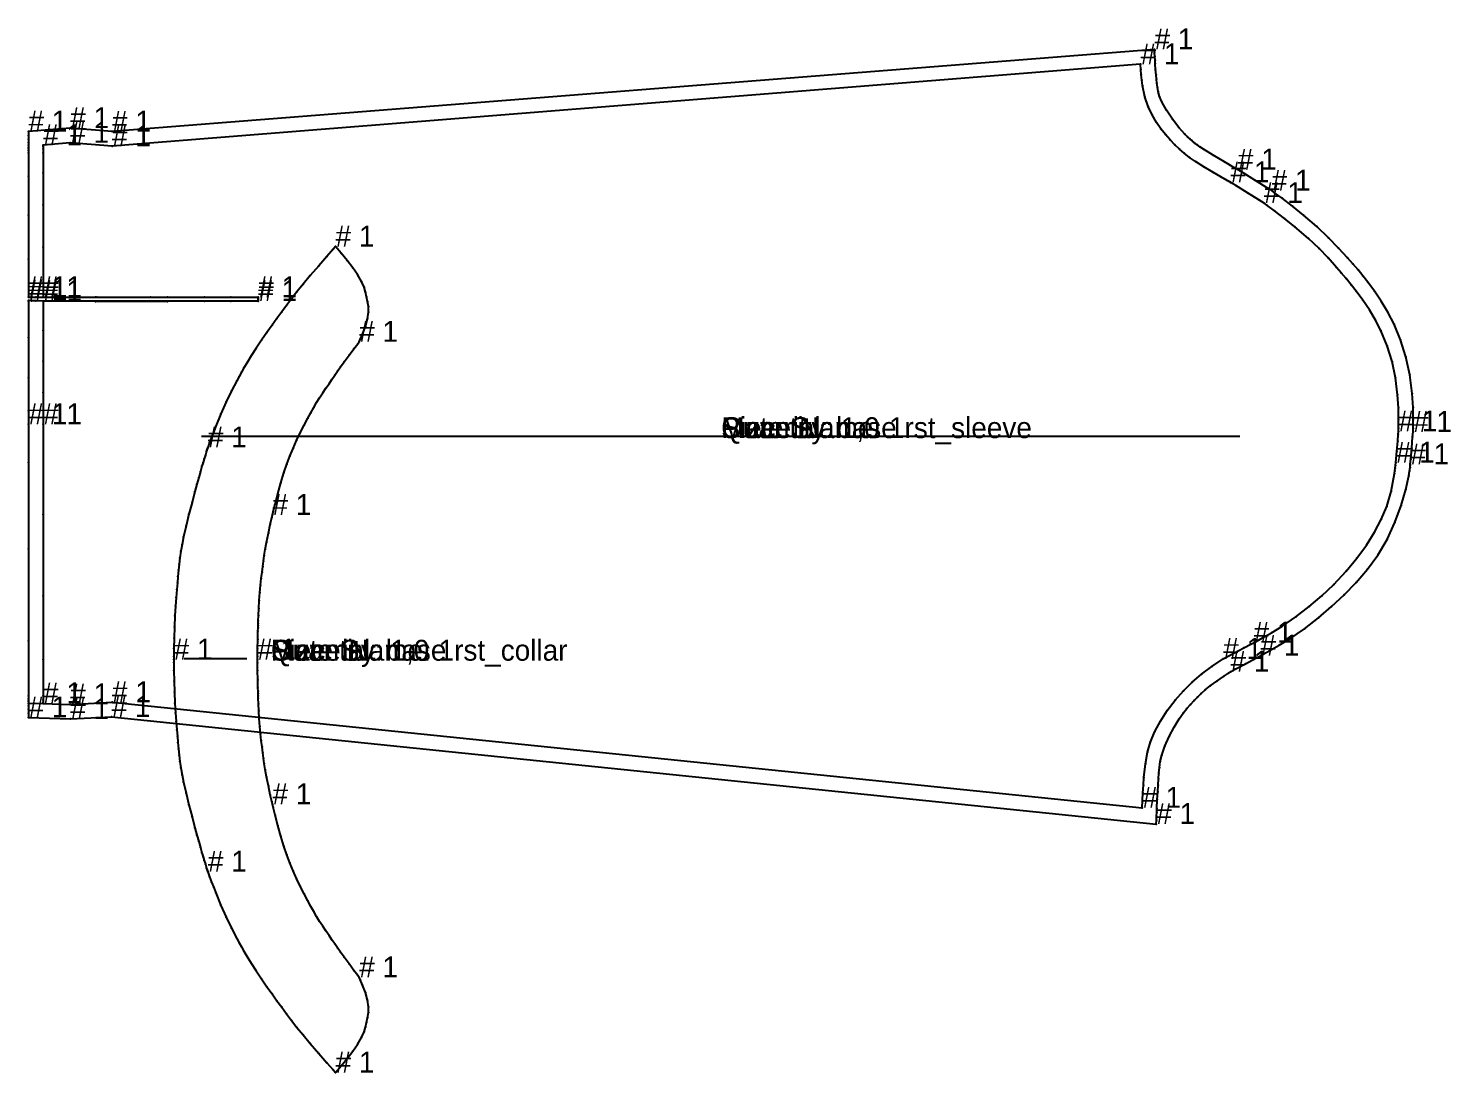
# Model space of a CAD drawing. Extents: x 50 to 3575, y 47 to 2355.
# Drawn here: x 2895 to 3575, y 1079 to 1579 of the extents above; entities that cross this region are included whole.
import ezdxf

# ---------------------------------------------------------------- set-up
doc = ezdxf.new("R2010")
doc.units = 0

# ---------------------------------------------------------------- blocks, each defined once
blk = doc.blocks.new('1rst_collar')
at = {"layer": '1'}
blk.add_lwpolyline([(3004.04, 1277.04), (3004.071, 1278.559), (3004.146, 1282.216), (3004.24, 1286.662), (3004.328, 1290.548), (3004.369, 1292.156), (3004.405, 1293.337), (3004.443, 1294.363), (3004.49, 1295.51), (3004.602, 1298.148), (3004.762, 1301.526), (3004.977, 1305.303), (3005.251, 1309.134), (3005.572, 1312.594), (3005.929, 1315.81), (3006.298, 1318.803), (3006.656, 1321.594), (3006.983, 1324.148), (3007.344, 1326.766), (3007.805, 1329.678), (3008.435, 1333.116), (3009.323, 1337.458), (3010.248, 1341.731), (3010.975, 1344.988), (3011.27, 1346.283), (3011.631, 1347.749), (3012.565, 1351.466), (3013.849, 1356.418), (3015.261, 1361.585), (3016.696, 1366.384), (3018.102, 1370.56), (3019.556, 1374.381), (3021.136, 1378.114), (3022.812, 1381.792), (3024.598, 1385.508), (3026.419, 1389.136), (3028.2, 1392.55), (3029.621, 1395.179), (3031.005, 1397.638), (3032.398, 1399.997), (3033.844, 1402.324), (3035.323, 1404.598), (3036.839, 1406.857), (3038.336, 1409.053), (3039.758, 1411.136), (3041.058, 1413.058), (3042.371, 1414.987), (3043.833, 1417.089), (3045.583, 1419.527), (3047.921, 1422.694), (3050.254, 1425.802), (3052.046, 1428.167), (3052.762, 1429.107), (3053.25, 1430.15), (3054.4, 1432.805), (3055.74, 1436.36), (3056.797, 1440.107), (3057.205, 1443.219), (3057.15, 1445.968), (3056.805, 1448.431), (3056.346, 1450.685), (3055.858, 1452.915), (3055.156, 1455.251), (3053.959, 1457.944), (3051.986, 1461.241), (3049.679, 1464.482), (3046.964, 1467.997), (3044.135, 1471.491), (3041.489, 1474.67), (3040.31, 1473.347), (3037.333, 1469.989), (3033.404, 1465.511), (3029.367, 1460.83), (3025.9, 1456.685), (3022.973, 1453.049), (3020.395, 1449.724), (3017.973, 1446.509), (3015.71, 1443.456), (3013.409, 1440.299), (3011.059, 1437.013), (3008.654, 1433.572), (3006.082, 1429.799), (3003.547, 1425.989), (3001.159, 1422.306), (2999.026, 1418.914), (2997.653, 1416.648), (2996.426, 1414.545), (2995.289, 1412.516), (2994.188, 1410.472), (2991.702, 1405.616), (2989.169, 1400.323), (2986.642, 1394.669), (2984.175, 1388.727), (2983.145, 1386.1), (2982.156, 1383.491), (2981.228, 1380.957), (2980.38, 1378.557), (2980.226, 1378.11), (2980.075, 1377.671), (2979.929, 1377.241), (2979.788, 1376.818), (2979.167, 1374.918), (2978.611, 1373.131), (2978.085, 1371.37), (2977.556, 1369.546), (2976.828, 1367), (2976.03, 1364.168), (2975.155, 1361.014), (2974.193, 1357.497), (2972.78, 1352.231), (2971.32, 1346.609), (2969.936, 1340.993), (2968.749, 1335.745), (2968.034, 1332.149), (2967.47, 1328.862), (2967.022, 1325.763), (2966.651, 1322.732), (2966.339, 1319.79), (2966.053, 1316.794), (2965.783, 1313.739), (2965.518, 1310.62), (2965.192, 1306.71), (2964.876, 1302.531), (2964.59, 1297.917), (2964.355, 1292.702), (2964.195, 1287.328), (2964.089, 1282.269), (2964.031, 1278.511), (2964.013, 1277.04), (2964.031, 1275.568), (2964.089, 1271.811), (2964.195, 1266.752), (2964.355, 1261.378), (2964.59, 1256.162), (2964.876, 1251.549), (2965.192, 1247.37), (2965.518, 1243.46), (2965.783, 1240.341), (2966.053, 1237.286), (2966.339, 1234.29), (2966.651, 1231.347), (2967.022, 1228.317), (2967.47, 1225.218), (2968.034, 1221.93), (2968.749, 1218.335), (2969.936, 1213.087), (2971.32, 1207.471), (2972.78, 1201.849), (2974.193, 1196.583), (2975.155, 1193.066), (2976.03, 1189.911), (2976.828, 1187.08), (2977.556, 1184.534), (2978.085, 1182.71), (2978.611, 1180.949), (2979.167, 1179.162), (2979.788, 1177.262), (2979.929, 1176.839), (2980.075, 1176.408), (2980.226, 1175.969), (2980.38, 1175.523), (2981.228, 1173.122), (2982.156, 1170.589), (2983.145, 1167.98), (2984.175, 1165.352), (2986.642, 1159.411), (2989.169, 1153.756), (2991.702, 1148.464), (2994.188, 1143.608), (2995.289, 1141.564), (2996.426, 1139.535), (2997.653, 1137.432), (2999.026, 1135.166), (3001.159, 1131.774), (3003.547, 1128.091), (3006.082, 1124.281), (3008.654, 1120.508), (3011.059, 1117.066), (3013.409, 1113.781), (3015.71, 1110.624), (3017.973, 1107.571), (3020.395, 1104.356), (3022.973, 1101.031), (3025.9, 1097.395), (3029.367, 1093.25), (3033.404, 1088.569), (3037.333, 1084.091), (3040.31, 1080.733), (3041.489, 1079.41), (3044.135, 1082.589), (3046.964, 1086.083), (3049.679, 1089.598), (3051.986, 1092.839), (3053.959, 1096.136), (3055.156, 1098.829), (3055.858, 1101.165), (3056.346, 1103.395), (3056.805, 1105.649), (3057.15, 1108.112), (3057.205, 1110.861), (3056.797, 1113.973), (3055.74, 1117.72), (3054.4, 1121.275), (3053.25, 1123.93), (3052.762, 1124.973), (3052.046, 1125.913), (3050.254, 1128.278), (3047.921, 1131.386), (3045.583, 1134.553), (3043.833, 1136.991), (3042.371, 1139.093), (3041.058, 1141.022), (3039.758, 1142.944), (3038.336, 1145.027), (3036.839, 1147.223), (3035.323, 1149.482), (3033.844, 1151.756), (3032.398, 1154.083), (3031.005, 1156.442), (3029.621, 1158.901), (3028.2, 1161.529), (3026.419, 1164.944), (3024.598, 1168.572), (3022.812, 1172.288), (3021.136, 1175.966), (3019.556, 1179.699), (3018.102, 1183.52), (3016.696, 1187.696), (3015.261, 1192.495), (3013.849, 1197.662), (3012.565, 1202.614), (3011.631, 1206.331), (3011.27, 1207.797), (3010.975, 1209.092), (3010.248, 1212.349), (3009.323, 1216.622), (3008.435, 1220.964), (3007.805, 1224.402), (3007.344, 1227.314), (3006.983, 1229.931), (3006.656, 1232.486), (3006.298, 1235.277), (3005.929, 1238.27), (3005.572, 1241.486), (3005.251, 1244.946), (3004.977, 1248.777), (3004.762, 1252.553), (3004.602, 1255.932), (3004.49, 1258.569), (3004.443, 1259.717), (3004.405, 1260.743), (3004.369, 1261.924), (3004.328, 1263.532), (3004.24, 1267.418), (3004.146, 1271.864), (3004.071, 1275.521), (3004.04, 1277.04)], dxfattribs=at)
at = {"layer": '2'}
for p in [(3041.489, 1474.67), (3052.762, 1429.107), (2980.38, 1378.557), (3011.27, 1346.283), (2964.013, 1277.04), (3004.04, 1277.04), (3011.27, 1207.797), (2980.38, 1175.523), (3052.762, 1124.973), (3041.489, 1079.41)]:
    blk.add_point(p, dxfattribs=at)
at = {"layer": '3'}
for p in [(3037.333, 1469.989), (3040.31, 1473.347), (3044.135, 1471.491), (3033.404, 1465.511), (3046.964, 1467.997), (3049.679, 1464.482), (3025.9, 1456.685), (3029.367, 1460.83), (3051.986, 1461.241), (3053.959, 1457.944), (3020.395, 1449.724), (3022.973, 1453.049), (3055.156, 1455.251), (3055.858, 1452.915), (3056.346, 1450.685), (3015.71, 1443.456), (3017.973, 1446.509), (3056.805, 1448.431), (3057.15, 1445.968), (3057.205, 1443.219), (3011.059, 1437.013), (3013.409, 1440.299), (3055.74, 1436.36), (3056.797, 1440.107), (3006.082, 1429.799), (3008.654, 1433.572), (3053.25, 1430.15), (3054.4, 1432.805), (3001.159, 1422.306), (3003.547, 1425.989), (3047.921, 1422.694), (3050.254, 1425.802), (3052.046, 1428.167), (2997.653, 1416.648), (2999.026, 1418.914), (3043.833, 1417.089), (3045.583, 1419.527), (2994.188, 1410.472), (2995.289, 1412.516), (2996.426, 1414.545), (3038.336, 1409.053), (3039.758, 1411.136), (3041.058, 1413.058), (3042.371, 1414.987), (2991.702, 1405.616), (3033.844, 1402.324), (3035.323, 1404.598), (3036.839, 1406.857), (2989.169, 1400.323), (3029.621, 1395.179), (3031.005, 1397.638), (3032.398, 1399.997), (2984.175, 1388.727), (2986.642, 1394.669), (3026.419, 1389.136), (3028.2, 1392.55), (2982.156, 1383.491), (2983.145, 1386.1), (3022.812, 1381.792), (3024.598, 1385.508), (2979.167, 1374.918), (2979.788, 1376.818), (2979.929, 1377.241), (2980.075, 1377.671), (2980.226, 1378.11), (2981.228, 1380.957), (3021.136, 1378.114), (2977.556, 1369.546), (2978.085, 1371.37), (2978.611, 1373.131), (3018.102, 1370.56), (3019.556, 1374.381), (2975.155, 1361.014), (2976.03, 1364.168), (2976.828, 1367), (3015.261, 1361.585), (3016.696, 1366.384), (2974.193, 1357.497), (3013.849, 1356.418), (2972.78, 1352.231), (3011.631, 1347.749), (3012.565, 1351.466), (2969.936, 1340.993), (2971.32, 1346.609), (3010.248, 1341.731), (3010.975, 1344.988), (2968.749, 1335.745), (3009.323, 1337.458), (2967.47, 1328.862), (2968.034, 1332.149), (3007.805, 1329.678), (3008.435, 1333.116), (2966.651, 1322.732), (2967.022, 1325.763), (3006.656, 1321.594), (3006.983, 1324.148), (3007.344, 1326.766), (2965.783, 1313.739), (2966.053, 1316.794), (2966.339, 1319.79), (3005.929, 1315.81), (3006.298, 1318.803), (2965.192, 1306.71), (2965.518, 1310.62), (3005.251, 1309.134), (3005.572, 1312.594), (2964.876, 1302.531), (3004.762, 1301.526), (3004.977, 1305.303), (2964.59, 1297.917), (3004.405, 1293.337), (3004.443, 1294.363), (3004.49, 1295.51), (3004.602, 1298.148), (2964.195, 1287.328), (2964.355, 1292.702), (3004.24, 1286.662), (3004.328, 1290.548), (3004.369, 1292.156), (2964.089, 1282.269), (3004.146, 1282.216), (2964.031, 1278.511), (2964.031, 1275.568), (3004.071, 1278.559), (3004.071, 1275.521), (2964.089, 1271.811), (2964.195, 1266.752), (3004.146, 1271.864), (3004.24, 1267.418), (2964.355, 1261.378), (3004.328, 1263.532), (3004.369, 1261.924), (3004.405, 1260.743), (3004.443, 1259.717), (2964.59, 1256.162), (3004.49, 1258.569), (3004.602, 1255.932), (3004.762, 1252.553), (2964.876, 1251.549), (2965.192, 1247.37), (3004.977, 1248.777), (2965.518, 1243.46), (2965.783, 1240.341), (3005.251, 1244.946), (3005.572, 1241.486), (2966.053, 1237.286), (2966.339, 1234.29), (3005.929, 1238.27), (3006.298, 1235.277), (3006.656, 1232.486), (2966.651, 1231.347), (2967.022, 1228.317), (2967.47, 1225.218), (3006.983, 1229.931), (3007.344, 1227.314), (2968.034, 1221.93), (2968.749, 1218.335), (3007.805, 1224.402), (3008.435, 1220.964), (2969.936, 1213.087), (3009.323, 1216.622), (3010.248, 1212.349), (2971.32, 1207.471), (3010.975, 1209.092), (3011.631, 1206.331), (2972.78, 1201.849), (3012.565, 1202.614), (3013.849, 1197.662), (2974.193, 1196.583), (2975.155, 1193.066), (3015.261, 1192.495), (2976.03, 1189.911), (2976.828, 1187.08), (2977.556, 1184.534), (3016.696, 1187.696), (2978.085, 1182.71), (2978.611, 1180.949), (2979.167, 1179.162), (2979.788, 1177.262), (3018.102, 1183.52), (3019.556, 1179.699), (2979.929, 1176.839), (2980.075, 1176.408), (2980.226, 1175.969), (2981.228, 1173.122), (2982.156, 1170.589), (3021.136, 1175.966), (3022.812, 1172.288), (2983.145, 1167.98), (2984.175, 1165.352), (3024.598, 1168.572), (3026.419, 1164.944), (2986.642, 1159.411), (3028.2, 1161.529), (3029.621, 1158.901), (2989.169, 1153.756), (3031.005, 1156.442), (3032.398, 1154.083), (3033.844, 1151.756), (2991.702, 1148.464), (2994.188, 1143.608), (3035.323, 1149.482), (3036.839, 1147.223), (3038.336, 1145.027), (2995.289, 1141.564), (2996.426, 1139.535), (2997.653, 1137.432), (3039.758, 1142.944), (3041.058, 1141.022), (3042.371, 1139.093), (3043.833, 1136.991), (2999.026, 1135.166), (3001.159, 1131.774), (3045.583, 1134.553), (3047.921, 1131.386), (3003.547, 1128.091), (3006.082, 1124.281), (3050.254, 1128.278), (3052.046, 1125.913), (3053.25, 1123.93), (3008.654, 1120.508), (3011.059, 1117.066), (3054.4, 1121.275), (3055.74, 1117.72), (3013.409, 1113.781), (3015.71, 1110.624), (3056.797, 1113.973), (3057.205, 1110.861), (3017.973, 1107.571), (3020.395, 1104.356), (3056.346, 1103.395), (3056.805, 1105.649), (3057.15, 1108.112), (3022.973, 1101.031), (3025.9, 1097.395), (3053.959, 1096.136), (3055.156, 1098.829), (3055.858, 1101.165), (3029.367, 1093.25), (3049.679, 1089.598), (3051.986, 1092.839), (3033.404, 1088.569), (3037.333, 1084.091), (3044.135, 1082.589), (3046.964, 1086.083), (3040.31, 1080.733)]:
    blk.add_point(p, dxfattribs=at)
at = {"layer": '4'}
for p in [(3052.762, 1429.107, 5), (2980.38, 1378.557, 5), (2964.013, 1277.04, 5), (2980.38, 1175.523, 5), (3052.762, 1124.973, 5)]:
    blk.add_point(p, dxfattribs=at)
at = {"layer": '7'}
blk.add_line((2969.022, 1277.5), (2999.045, 1277.5), dxfattribs=at)
at = {"layer": '1'}
for s in ['Size: S', 'Quantity: 1,0', 'Piece Name: 1rst_collar', 'Material: base']:
    blk.add_text(s, height=10, dxfattribs=at).set_placement((3010.5, 1276.5))
at = {"layer": '2'}
for p in [(3041.489, 1474.67), (3052.762, 1429.107), (2980.38, 1378.557), (3011.27, 1346.283), (2964.013, 1277.04), (3004.04, 1277.04), (3011.27, 1207.797), (2980.38, 1175.523), (3052.762, 1124.973), (3041.489, 1079.41)]:
    blk.add_text('# 1', height=10, dxfattribs=at).set_placement(p)
at = {"layer": '4'}
for p in [(3052.762, 1429.107), (2980.38, 1378.557), (2964.013, 1277.04), (2980.38, 1175.523), (3052.762, 1124.973)]:
    blk.add_text('# 1', height=10, dxfattribs=at).set_placement(p)
blk = doc.blocks.new('1rst_sleeve')
at = {"layer": '1'}
blk.add_lwpolyline([(3433.302, 1569.047), (2934.529, 1529.664), (2914.496, 1531.348), (2894.514, 1529.729), (2894.514, 1527.827), (2894.514, 1526.027), (2894.514, 1524.435), (2894.514, 1523.162), (2894.514, 1522.092), (2894.514, 1521.357), (2894.514, 1520.629), (2894.514, 1519.58), (2894.514, 1508.365), (2894.514, 1489.707), (2894.514, 1468.7), (2894.514, 1450.437), (2894.827, 1450.437), (2895.932, 1450.437), (2898.078, 1450.437), (2901.514, 1450.437), (2926.593, 1450.437), (2961.001, 1450.437), (2991.415, 1450.437), (3004.514, 1450.437), (3004.514, 1449.974), (3004.514, 1449.51), (3004.514, 1449.047), (3004.514, 1448.583), (2991.415, 1448.534), (2961.001, 1448.453), (2926.593, 1448.436), (2901.514, 1448.583), (2898.077, 1448.657), (2895.931, 1448.731), (2894.827, 1448.788), (2894.514, 1448.811), (2894.514, 1448.754), (2894.514, 1448.697), (2894.514, 1448.64), (2894.514, 1448.583), (2894.514, 1431.224), (2894.514, 1411.866), (2894.514, 1396.13), (2894.514, 1389.636), (2894.514, 1371.332), (2894.514, 1329.991), (2894.514, 1285.967), (2894.514, 1259.617), (2894.514, 1258.292), (2894.514, 1257.558), (2894.514, 1256.971), (2894.514, 1256.093), (2894.514, 1254.861), (2894.514, 1253.239), (2894.514, 1251.359), (2894.514, 1249.355), (2914.559, 1248.598), (2934.332, 1249.595), (3434.144, 1198.348), (3434.214, 1200.186), (3434.288, 1202.085), (3434.367, 1203.986), (3434.447, 1205.832), (3434.655, 1210.059), (3434.862, 1213.723), (3435.06, 1216.992), (3435.244, 1220.032), (3435.409, 1222.682), (3435.661, 1225.372), (3436.103, 1228.193), (3436.839, 1231.234), (3438.348, 1235.599), (3440.355, 1240.174), (3442.68, 1244.639), (3445.14, 1248.675), (3447.015, 1251.316), (3448.848, 1253.602), (3450.625, 1255.614), (3452.331, 1257.437), (3453.92, 1259.089), (3455.605, 1260.739), (3457.561, 1262.481), (3459.964, 1264.411), (3463.116, 1266.732), (3466.27, 1268.941), (3468.697, 1270.594), (3469.667, 1271.243), (3471.911, 1272.439), (3476.848, 1275.069), (3481.785, 1277.699), (3484.029, 1278.895), (3485.271, 1279.556), (3488.508, 1281.332), (3493.004, 1283.913), (3498.026, 1286.987), (3505.073, 1291.799), (3511.733, 1296.944), (3518.054, 1302.376), (3524.085, 1308.053), (3529.852, 1313.968), (3535.273, 1320.246), (3540.247, 1327.054), (3544.669, 1334.556), (3548.373, 1342.598), (3551.382, 1350.797), (3553.629, 1358.487), (3555.045, 1365.002), (3555.378, 1367.185), (3555.583, 1368.915), (3555.686, 1370.054), (3555.715, 1370.464), (3555.924, 1372.89), (3556.383, 1378.228), (3556.842, 1383.567), (3557.05, 1385.993), (3557.091, 1387.599), (3557.125, 1391.801), (3557.016, 1397.677), (3556.631, 1404.303), (3555.477, 1413.289), (3553.61, 1421.871), (3551.088, 1429.966), (3547.969, 1437.492), (3544.981, 1443.264), (3541.782, 1448.558), (3538.532, 1453.348), (3535.391, 1457.607), (3533.027, 1460.649), (3530.702, 1463.502), (3528.284, 1466.335), (3525.637, 1469.318), (3521.421, 1473.895), (3516.52, 1478.923), (3510.945, 1484.245), (3504.7, 1489.703), (3499.333, 1494.015), (3494.413, 1497.768), (3490.819, 1500.42), (3489.425, 1501.424), (3486.892, 1502.997), (3481.319, 1506.456), (3475.746, 1509.916), (3473.213, 1511.489), (3471.344, 1512.56), (3466.855, 1515.159), (3461.422, 1518.363), (3456.721, 1521.247), (3454.973, 1522.406), (3453.748, 1523.293), (3452.841, 1524.013), (3452.047, 1524.669), (3451.199, 1525.356), (3450.231, 1526.163), (3449.115, 1527.171), (3447.821, 1528.46), (3444.999, 1531.658), (3441.923, 1535.613), (3439.034, 1539.869), (3436.77, 1543.969), (3435.751, 1546.524), (3435.12, 1548.833), (3434.75, 1550.949), (3434.512, 1552.922), (3434.299, 1554.845), (3434.09, 1556.897), (3433.881, 1559.296), (3433.672, 1562.263), (3433.576, 1563.855), (3433.481, 1565.555), (3433.389, 1567.305), (3433.302, 1569.047)], dxfattribs=at)
at = {"layer": '14'}
blk.add_lwpolyline([(3426.682, 1561.89), (2934.514, 1522.64), (2914.514, 1524.322), (2901.514, 1523.162), (2901.514, 1523.031), (2901.514, 1522.514), (2901.514, 1521.426), (2901.514, 1519.58), (2901.514, 1510.026), (2901.514, 1494.575), (2901.514, 1474.341), (2901.514, 1450.437), (2927.215, 1450.437), (2952.949, 1450.437), (2978.715, 1450.437), (3004.514, 1450.437), (3004.514, 1449.974), (3004.514, 1449.51), (3004.514, 1449.047), (3004.514, 1448.583), (2978.834, 1448.583), (2953.107, 1448.583), (2927.334, 1448.583), (2901.514, 1448.583), (2901.514, 1434.446), (2901.514, 1419.795), (2901.514, 1404.801), (2901.514, 1389.636), (2901.514, 1346.426), (2901.514, 1307.497), (2901.514, 1277.133), (2901.514, 1259.617), (2901.514, 1257.801), (2901.514, 1256.73), (2901.514, 1256.221), (2901.514, 1256.093), (2914.514, 1255.605), (2934.514, 1256.613), (3427.453, 1206.113), (3427.596, 1209.551), (3427.777, 1213.245), (3428.001, 1217.003), (3428.27, 1220.636), (3428.975, 1227.124), (3429.993, 1232.697), (3431.443, 1237.717), (3433.444, 1242.546), (3436.165, 1247.614), (3439.454, 1252.688), (3443.165, 1257.592), (3447.154, 1262.148), (3451.365, 1266.279), (3455.854, 1270.065), (3460.765, 1273.691), (3466.241, 1277.348), (3471.318, 1280.132), (3476.015, 1282.627), (3479.469, 1284.423), (3480.812, 1285.112), (3481.981, 1285.729), (3485.048, 1287.405), (3489.357, 1289.877), (3494.25, 1292.881), (3500.927, 1297.444), (3507.367, 1302.393), (3513.468, 1307.614), (3519.127, 1312.995), (3524.995, 1319.261), (3530.177, 1325.554), (3534.708, 1331.839), (3538.62, 1338.079), (3541.782, 1344), (3544.419, 1350.317), (3546.531, 1357.5), (3548.118, 1366.015), (3548.293, 1367.3), (3548.459, 1368.61), (3548.615, 1369.936), (3548.761, 1371.267), (3549.33, 1376.779), (3549.734, 1381.565), (3549.974, 1384.938), (3550.054, 1386.215), (3550.088, 1387.76), (3550.111, 1391.795), (3550.006, 1397.421), (3549.653, 1403.739), (3548.664, 1411.88), (3547.021, 1419.696), (3544.694, 1427.218), (3541.653, 1434.474), (3539.052, 1439.485), (3536.159, 1444.33), (3533.059, 1448.965), (3529.839, 1453.344), (3527.408, 1456.423), (3524.993, 1459.341), (3522.631, 1462.105), (3520.358, 1464.722), (3516.39, 1469.231), (3512.186, 1473.693), (3507.091, 1478.528), (3500.447, 1484.159), (3495.511, 1488.057), (3490.746, 1491.711), (3487.152, 1494.419), (3485.732, 1495.478), (3483.236, 1497.028), (3477.745, 1500.439), (3472.255, 1503.85), (3469.759, 1505.4), (3469.645, 1505.459), (3469.315, 1505.632), (3468.792, 1505.912), (3468.094, 1506.289), (3465.098, 1507.96), (3461.217, 1510.203), (3456.996, 1512.745), (3452.981, 1515.314), (3450.05, 1517.364), (3447.519, 1519.331), (3445.239, 1521.312), (3443.066, 1523.403), (3440.806, 1525.765), (3438.559, 1528.328), (3436.38, 1531.075), (3434.325, 1533.985), (3432.136, 1537.631), (3430.251, 1541.677), (3428.724, 1546.321), (3427.609, 1551.762), (3427.28, 1554.269), (3427.021, 1556.854), (3426.825, 1559.425), (3426.682, 1561.89)], dxfattribs=at)
at = {"layer": '2'}
for p in [(3433.302, 1569.047), (3426.682, 1561.89), (2914.496, 1531.348), (2894.514, 1529.729), (2914.514, 1524.322), (2934.529, 1529.664), (2901.514, 1523.162), (2934.514, 1522.64), (3473.213, 1511.489), (3469.759, 1505.4), (3489.425, 1501.424), (3485.732, 1495.478), (2894.514, 1450.437), (2901.514, 1450.437), (3004.514, 1450.437), (3004.514, 1450.437), (2894.514, 1448.811), (2901.514, 1448.583), (3004.514, 1448.583), (3004.514, 1448.583), (2894.514, 1389.636), (2901.514, 1389.636), (3550.054, 1386.215), (3557.05, 1385.993), (3548.761, 1371.267), (3555.715, 1370.464), (3480.812, 1285.112), (3466.241, 1277.348), (3484.029, 1278.895), (3469.667, 1271.243), (2901.514, 1256.093), (2914.514, 1255.605), (2934.514, 1256.613), (2894.514, 1249.355), (2914.559, 1248.598), (2934.332, 1249.595), (3427.453, 1206.113), (3434.144, 1198.348)]:
    blk.add_point(p, dxfattribs=at)
at = {"layer": '3'}
for p in [(3433.389, 1567.305), (3433.481, 1565.555), (3426.825, 1559.425), (3433.576, 1563.855), (3433.672, 1562.263), (3433.881, 1559.296), (3427.021, 1556.854), (3427.28, 1554.269), (3427.609, 1551.762), (3434.09, 1556.897), (3434.299, 1554.845), (3434.512, 1552.922), (3428.724, 1546.321), (3434.75, 1550.949), (3435.12, 1548.833), (3435.751, 1546.524), (3430.251, 1541.677), (3436.77, 1543.969), (3439.034, 1539.869), (3432.136, 1537.631), (3434.325, 1533.985), (3436.38, 1531.075), (3441.923, 1535.613), (3444.999, 1531.658), (2894.514, 1527.827), (2894.514, 1526.027), (2894.514, 1524.435), (3438.559, 1528.328), (3440.806, 1525.765), (3447.821, 1528.46), (3449.115, 1527.171), (3450.231, 1526.163), (3451.199, 1525.356), (3452.047, 1524.669), (2894.514, 1523.162), (2894.514, 1522.092), (2894.514, 1521.357), (2894.514, 1520.629), (2894.514, 1519.58), (2901.514, 1523.031), (2901.514, 1522.514), (2901.514, 1521.426), (2901.514, 1519.58), (3443.066, 1523.403), (3445.239, 1521.312), (3447.519, 1519.331), (3452.841, 1524.013), (3453.748, 1523.293), (3454.973, 1522.406), (3456.721, 1521.247), (3461.422, 1518.363), (3450.05, 1517.364), (3452.981, 1515.314), (3456.996, 1512.745), (3466.855, 1515.159), (3471.344, 1512.56), (2894.514, 1508.365), (2901.514, 1510.026), (3461.217, 1510.203), (3465.098, 1507.96), (3468.094, 1506.289), (3468.792, 1505.912), (3469.315, 1505.632), (3469.645, 1505.459), (3472.255, 1503.85), (3475.746, 1509.916), (3481.319, 1506.456), (3477.745, 1500.439), (3486.892, 1502.997), (3490.819, 1500.42), (3494.413, 1497.768), (2901.514, 1494.575), (3483.236, 1497.028), (3487.152, 1494.419), (3490.746, 1491.711), (3499.333, 1494.015), (2894.514, 1489.707), (3495.511, 1488.057), (3500.447, 1484.159), (3504.7, 1489.703), (3510.945, 1484.245), (3507.091, 1478.528), (3516.52, 1478.923), (2901.514, 1474.341), (3512.186, 1473.693), (3521.421, 1473.895), (2894.514, 1468.7), (3516.39, 1469.231), (3520.358, 1464.722), (3525.637, 1469.318), (3528.284, 1466.335), (3530.702, 1463.502), (3522.631, 1462.105), (3524.993, 1459.341), (3527.408, 1456.423), (3533.027, 1460.649), (3535.391, 1457.607), (2894.827, 1450.437), (2895.932, 1450.437), (2898.078, 1450.437), (2901.514, 1450.437), (2926.593, 1450.437), (2927.215, 1450.437), (2952.949, 1450.437), (2961.001, 1450.437), (2978.715, 1450.437), (2991.415, 1450.437), (3004.514, 1449.974), (3004.514, 1449.974), (3004.514, 1449.51), (3004.514, 1449.51), (3529.839, 1453.344), (3538.532, 1453.348), (2894.514, 1448.754), (2894.514, 1448.697), (2894.514, 1448.64), (2894.514, 1448.583), (2894.827, 1448.788), (2895.931, 1448.731), (2898.077, 1448.657), (2901.514, 1448.583), (2926.593, 1448.436), (2927.334, 1448.583), (2953.107, 1448.583), (2961.001, 1448.453), (2978.834, 1448.583), (2991.415, 1448.534), (3004.514, 1449.047), (3004.514, 1449.047), (3533.059, 1448.965), (3536.159, 1444.33), (3541.782, 1448.558), (3544.981, 1443.264), (3539.052, 1439.485), (3547.969, 1437.492), (2894.514, 1431.224), (2901.514, 1434.446), (3541.653, 1434.474), (3551.088, 1429.966), (3544.694, 1427.218), (2901.514, 1419.795), (3547.021, 1419.696), (3553.61, 1421.871), (2894.514, 1411.866), (3548.664, 1411.88), (3555.477, 1413.289), (2901.514, 1404.801), (3549.653, 1403.739), (3556.631, 1404.303), (2894.514, 1396.13), (3550.006, 1397.421), (3557.016, 1397.677), (3550.111, 1391.795), (3557.125, 1391.801), (3549.734, 1381.565), (3549.974, 1384.938), (3550.088, 1387.76), (3556.842, 1383.567), (3557.091, 1387.599), (3549.33, 1376.779), (3556.383, 1378.228), (2894.514, 1371.332), (3548.459, 1368.61), (3548.615, 1369.936), (3555.583, 1368.915), (3555.686, 1370.054), (3555.924, 1372.89), (3548.118, 1366.015), (3548.293, 1367.3), (3555.045, 1365.002), (3555.378, 1367.185), (3546.531, 1357.5), (3553.629, 1358.487), (3544.419, 1350.317), (3551.382, 1350.797), (2901.514, 1346.426), (3541.782, 1344), (3548.373, 1342.598), (3538.62, 1338.079), (3544.669, 1334.556), (2894.514, 1329.991), (3534.708, 1331.839), (3540.247, 1327.054), (3530.177, 1325.554), (3535.273, 1320.246), (3524.995, 1319.261), (3529.852, 1313.968), (2901.514, 1307.497), (3513.468, 1307.614), (3519.127, 1312.995), (3524.085, 1308.053), (3507.367, 1302.393), (3518.054, 1302.376), (3500.927, 1297.444), (3511.733, 1296.944), (3485.048, 1287.405), (3489.357, 1289.877), (3494.25, 1292.881), (3498.026, 1286.987), (3505.073, 1291.799), (2894.514, 1285.967), (3471.318, 1280.132), (3476.015, 1282.627), (3479.469, 1284.423), (3481.981, 1285.729), (3485.271, 1279.556), (3488.508, 1281.332), (3493.004, 1283.913), (2901.514, 1277.133), (3460.765, 1273.691), (3476.848, 1275.069), (3481.785, 1277.699), (3451.365, 1266.279), (3455.854, 1270.065), (3463.116, 1266.732), (3466.27, 1268.941), (3468.697, 1270.594), (3471.911, 1272.439), (2894.514, 1259.617), (2901.514, 1259.617), (3447.154, 1262.148), (3453.92, 1259.089), (3455.605, 1260.739), (3457.561, 1262.481), (3459.964, 1264.411), (2894.514, 1258.292), (2894.514, 1257.558), (2894.514, 1256.971), (2894.514, 1256.093), (2894.514, 1254.861), (2894.514, 1253.239), (2901.514, 1257.801), (2901.514, 1256.73), (2901.514, 1256.221), (3439.454, 1252.688), (3443.165, 1257.592), (3448.848, 1253.602), (3450.625, 1255.614), (3452.331, 1257.437), (2894.514, 1251.359), (3436.165, 1247.614), (3445.14, 1248.675), (3447.015, 1251.316), (3433.444, 1242.546), (3440.355, 1240.174), (3442.68, 1244.639), (3429.993, 1232.697), (3431.443, 1237.717), (3438.348, 1235.599), (3428.975, 1227.124), (3435.661, 1225.372), (3436.103, 1228.193), (3436.839, 1231.234), (3428.27, 1220.636), (3435.244, 1220.032), (3435.409, 1222.682), (3427.777, 1213.245), (3428.001, 1217.003), (3434.862, 1213.723), (3435.06, 1216.992), (3427.596, 1209.551), (3434.447, 1205.832), (3434.655, 1210.059), (3434.214, 1200.186), (3434.288, 1202.085), (3434.367, 1203.986)]:
    blk.add_point(p, dxfattribs=at)
at = {"layer": '4'}
for p in [(2914.496, 1531.348, 4.999), (2914.514, 1524.322, 4.999), (2934.529, 1529.664, 4.999), (2934.514, 1522.64, 4.999), (3473.213, 1511.489, 4.999), (3469.759, 1505.4, 4.999), (3489.425, 1501.424, 4.999), (3485.732, 1495.478, 4.999), (3548.761, 1371.267, 5), (3555.715, 1370.464, 5), (3466.241, 1277.348, 5), (3469.667, 1271.243, 5), (2914.514, 1255.605, 4.999), (2934.514, 1256.613, 4.999), (2914.559, 1248.598, 4.999), (2934.332, 1249.595, 4.999)]:
    blk.add_point(p, dxfattribs=at)
at = {"layer": '7'}
blk.add_line((2977.31, 1384), (3474.083, 1384), dxfattribs=at)
at = {"layer": '1'}
for s in ['Size: S', 'Quantity: 1,0', 'Piece Name: 1rst_sleeve', 'Material: base']:
    blk.add_text(s, height=10, dxfattribs=at).set_placement((3226, 1383))
at = {"layer": '14'}
for p in [(3426.682, 1561.89), (2901.514, 1523.162), (2914.514, 1524.322), (2934.514, 1522.64), (3469.759, 1505.4), (3485.732, 1495.478), (2901.514, 1450.437), (2901.514, 1448.583), (3004.514, 1450.437), (3004.514, 1448.583), (2901.514, 1389.636), (3550.054, 1386.215), (3548.761, 1371.267), (3480.812, 1285.112), (3466.241, 1277.348), (2901.514, 1256.093), (2934.514, 1256.613), (2914.514, 1255.605), (3427.453, 1206.113)]:
    blk.add_text('# 1', height=10, dxfattribs=at).set_placement(p)
at = {"layer": '2'}
for p in [(3433.302, 1569.047), (3426.682, 1561.89), (2894.514, 1529.729), (2914.496, 1531.348), (2934.529, 1529.664), (2901.514, 1523.162), (2914.514, 1524.322), (2934.514, 1522.64), (3473.213, 1511.489), (3469.759, 1505.4), (3489.425, 1501.424), (3485.732, 1495.478), (2894.514, 1450.437), (2894.514, 1448.811), (2901.514, 1450.437), (2901.514, 1448.583), (3004.514, 1450.437), (3004.514, 1450.437), (3004.514, 1448.583), (3004.514, 1448.583), (2894.514, 1389.636), (2901.514, 1389.636), (3550.054, 1386.215), (3557.05, 1385.993), (3548.761, 1371.267), (3555.715, 1370.464), (3480.812, 1285.112), (3466.241, 1277.348), (3484.029, 1278.895), (3469.667, 1271.243), (2901.514, 1256.093), (2934.514, 1256.613), (2894.514, 1249.355), (2914.514, 1255.605), (2934.332, 1249.595), (2914.559, 1248.598), (3427.453, 1206.113), (3434.144, 1198.348)]:
    blk.add_text('# 1', height=10, dxfattribs=at).set_placement(p)
at = {"layer": '4'}
for p in [(2914.496, 1531.348), (2934.529, 1529.664), (3473.213, 1511.489), (3489.425, 1501.424), (3555.715, 1370.464), (3469.667, 1271.243), (2934.332, 1249.595), (2914.559, 1248.598)]:
    blk.add_text('# 1', height=10, dxfattribs=at).set_placement(p)
at = {"layer": '8'}
for p in [(3426.682, 1561.89), (2901.514, 1523.162), (2914.514, 1524.322), (2934.514, 1522.64), (3469.759, 1505.4), (3485.732, 1495.478), (2901.514, 1450.437), (2901.514, 1448.583), (3004.514, 1450.437), (3004.514, 1448.583), (2901.514, 1389.636), (3550.054, 1386.215), (3548.761, 1371.267), (3480.812, 1285.112), (3466.241, 1277.348), (2901.514, 1256.093), (2934.514, 1256.613), (2914.514, 1255.605), (3427.453, 1206.113)]:
    blk.add_text('# 1', height=10, dxfattribs=at).set_placement(p)

msp = doc.modelspace()

# ---------------------------------------------------------------- block references
at = {"layer": '1'}
for name in ['1rst_sleeve', '1rst_collar']:
    msp.add_blockref(name, (0, 0), dxfattribs=at)

doc.saveas('drawing.dxf')
